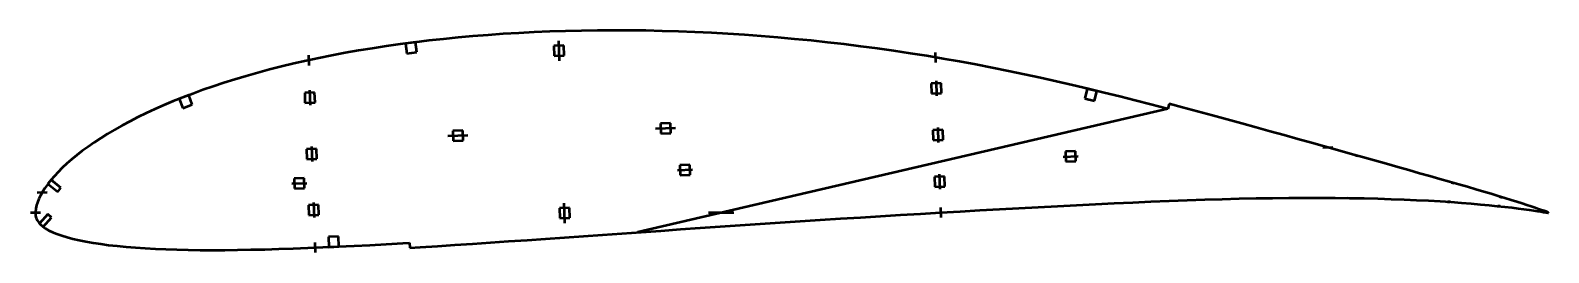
# Model space of a CAD drawing. Header units: metres. Extents: x -212 to 394, y -16 to 73.
import ezdxf

# ---------------------------------------------------------------- set-up
doc = ezdxf.new("R2010")
doc.units = ezdxf.units.M
for name, color, linetype, lineweight in [('FoilLayer', 1, 'Continuous', 50), ('StringerLayer', 1, 'Continuous', 50), ('SubLayer', 1, 'Continuous', 50)]:
    doc.layers.add(name, color=color, linetype=linetype, lineweight=lineweight)

msp = doc.modelspace()

# ---------------------------------------------------------------- linework, layer by layer
at = {"layer": 'FoilLayer'}
for p, q in [((-64.52, 67.13), (-70.13, 66.33)), ((-58.84, 67.88), (-64.52, 67.13)), ((-53.09, 68.58), (-58.84, 67.88)), ((-47.26, 69.23), (-53.09, 68.58)), ((-41.39, 69.82), (-47.26, 69.23)), ((-35.44, 70.34), (-41.39, 69.82)), ((-29.42, 70.82), (-35.44, 70.34)), ((-23.33, 71.25), (-29.42, 70.82)), ((-17.19, 71.62), (-23.33, 71.25)), ((-11, 71.94), (-17.19, 71.62)), ((-4.78, 72.2), (-11, 71.94)), ((1.51, 72.4), (-4.78, 72.2)), ((7.84, 72.54), (1.51, 72.4)), ((14.23, 72.63), (7.84, 72.54)), ((20.65, 72.67), (14.23, 72.63)), ((27.08, 72.64), (20.65, 72.67)), ((33.56, 72.56), (27.08, 72.64)), ((40.06, 72.41), (33.56, 72.56)), ((46.6, 72.21), (40.06, 72.41)), ((53.17, 71.96), (46.6, 72.21)), ((59.75, 71.65), (53.17, 71.96)), ((66.34, 71.28), (59.75, 71.65)), ((72.95, 70.85), (66.34, 71.28)), ((79.57, 70.37), (72.95, 70.85)), ((86.2, 69.83), (79.57, 70.37)), ((92.84, 69.23), (86.2, 69.83)), ((99.48, 68.58), (92.84, 69.23)), ((106.11, 67.88), (99.48, 68.58)), ((112.73, 67.11), (106.11, 67.88)), ((119.35, 66.29), (112.73, 67.11)), ((-96.89, 61.62), (-101.98, 60.53)), ((-91.71, 62.66), (-96.89, 61.62)), ((-86.43, 63.66), (-91.71, 62.66)), ((-81.08, 64.6), (-86.43, 63.66)), ((-75.65, 65.5), (-81.08, 64.6)), ((-70.13, 66.33), (-75.65, 65.5)), ((125.95, 65.41), (119.35, 66.29)), ((132.55, 64.48), (125.95, 65.41)), ((139.14, 63.5), (132.55, 64.48)), ((145.7, 62.46), (139.14, 63.5)), ((152.25, 61.36), (145.7, 62.46)), ((158.77, 60.22), (152.25, 61.36)), ((-121.33, 55.77), (-125.94, 54.46)), ((-116.64, 57.03), (-121.33, 55.77)), ((-111.85, 58.25), (-116.64, 57.03)), ((-106.97, 59.41), (-111.85, 58.25)), ((-101.98, 60.53), (-106.97, 59.41)), ((165.28, 59.01), (158.77, 60.22)), ((171.76, 57.76), (165.28, 59.01)), ((178.22, 56.47), (171.76, 57.76)), ((184.65, 55.13), (178.22, 56.47)), ((191.04, 53.74), (184.65, 55.13)), ((-143.23, 48.9), (-147.28, 47.42)), ((-139.07, 50.35), (-143.23, 48.9)), ((-134.8, 51.76), (-139.07, 50.35)), ((-130.42, 53.13), (-134.8, 51.76)), ((-125.94, 54.46), (-130.42, 53.13)), ((197.41, 52.3), (191.04, 53.74)), ((203.77, 50.82), (197.41, 52.3)), ((210.11, 49.32), (203.77, 50.82)), ((216.42, 47.8), (210.11, 49.32)), ((-158.76, 42.83), (-162.35, 41.25)), ((-155.06, 44.38), (-158.76, 42.83)), ((-151.23, 45.91), (-155.06, 44.38)), ((-147.28, 47.42), (-151.23, 45.91)), ((222.69, 46.27), (216.42, 47.8)), ((228.9, 44.72), (222.69, 46.27)), ((235.06, 43.15), (228.9, 44.72)), ((241.17, 41.58), (235.06, 43.15)), ((242.36, 43.33), (241.86, 41.39)), ((247.74, 41.92), (242.36, 43.33)), ((-172.39, 36.37), (-175.49, 34.71)), ((-169.16, 38.02), (-172.39, 36.37)), ((-165.81, 39.64), (-169.16, 38.02)), ((-162.35, 41.25), (-165.81, 39.64)), ((241.86, 41.39), (30.3, -7.85)), ((241.86, 41.39), (241.17, 41.58)), ((253.74, 40.32), (247.74, 41.92)), ((259.68, 38.73), (253.74, 40.32)), ((265.56, 37.13), (259.68, 38.73)), ((271.37, 35.53), (265.56, 37.13)), ((-181.3, 31.38), (-184.01, 29.69)), ((-178.47, 33.04), (-181.3, 31.38)), ((-175.49, 34.71), (-178.47, 33.04)), ((277.11, 33.96), (271.37, 35.53)), ((282.76, 32.4), (277.11, 33.96)), ((288.32, 30.86), (282.76, 32.4)), ((293.79, 29.33), (288.32, 30.86)), ((-191.38, 24.58), (-193.57, 22.89)), ((-189.05, 26.28), (-191.38, 24.58)), ((-186.59, 27.99), (-189.05, 26.28)), ((-184.01, 29.69), (-186.59, 27.99)), ((299.16, 27.82), (293.79, 29.33)), ((304.44, 26.35), (299.16, 27.82)), ((309.62, 24.9), (304.44, 26.35)), ((314.67, 23.48), (309.62, 24.9)), ((-197.53, 19.53), (-199.32, 17.85)), ((-195.62, 21.21), (-197.53, 19.53)), ((-193.57, 22.89), (-195.62, 21.21)), ((319.6, 22.09), (314.67, 23.48)), ((324.41, 20.73), (319.6, 22.09)), ((329.1, 19.4), (324.41, 20.73)), ((333.66, 18.12), (329.1, 19.4)), ((-203.88, 12.93), (-205.13, 11.34)), ((-202.49, 14.54), (-203.88, 12.93)), ((-200.97, 16.19), (-202.49, 14.54)), ((-199.32, 17.85), (-200.97, 16.19)), ((338.08, 16.87), (333.66, 18.12)), ((342.36, 15.66), (338.08, 16.87)), ((346.48, 14.49), (342.36, 15.66)), ((350.46, 13.36), (346.48, 14.49)), ((354.29, 12.27), (350.46, 13.36)), ((357.95, 11.23), (354.29, 12.27)), ((-208.03, 6.84), (-208.69, 5.49)), ((-207.2, 8.31), (-208.03, 6.84)), ((-206.24, 9.8), (-207.2, 8.31)), ((-205.13, 11.34), (-206.24, 9.8)), ((361.44, 10.22), (357.95, 11.23)), ((364.77, 9.25), (361.44, 10.22)), ((367.93, 8.32), (364.77, 9.25)), ((370.91, 7.43), (367.93, 8.32)), ((373.73, 6.57), (370.91, 7.43)), ((376.38, 5.76), (373.73, 6.57)), ((-210.07, 0.18), (-210.08, -0.09)), ((-209.93, 1.58), (-210.07, 0.18)), ((-209.65, 2.96), (-209.93, 1.58)), ((-209.27, 4.01), (-209.65, 2.96)), ((-208.69, 5.49), (-209.27, 4.01)), ((143.17, -0.44), (151.09, 0.02)), ((151.09, 0.02), (158.99, 0.49)), ((158.99, 0.49), (166.86, 0.95)), ((166.86, 0.95), (174.7, 1.38)), ((174.7, 1.38), (182.46, 1.79)), ((182.46, 1.79), (190.17, 2.2)), ((190.17, 2.2), (197.83, 2.62)), ((197.83, 2.62), (205.44, 3.01)), ((205.44, 3.01), (212.99, 3.38)), ((212.99, 3.38), (220.45, 3.72)), ((220.45, 3.72), (227.84, 4.07)), ((227.84, 4.07), (235.15, 4.4)), ((235.15, 4.4), (242.39, 4.7)), ((242.39, 4.7), (249.54, 4.96)), ((249.54, 4.96), (256.59, 5.19)), ((256.59, 5.19), (263.52, 5.41)), ((263.52, 5.41), (270.36, 5.6)), ((270.36, 5.6), (277.09, 5.74)), ((277.09, 5.74), (283.69, 5.83)), ((283.69, 5.83), (290.14, 5.89)), ((290.14, 5.89), (296.45, 5.93)), ((296.45, 5.93), (302.63, 5.94)), ((302.63, 5.94), (308.66, 5.9)), ((308.66, 5.9), (314.52, 5.82)), ((314.52, 5.82), (320.2, 5.71)), ((320.2, 5.71), (325.71, 5.59)), ((325.71, 5.59), (331.05, 5.43)), ((331.05, 5.43), (336.21, 5.24)), ((336.21, 5.24), (341.17, 5.01)), ((341.17, 5.01), (345.92, 4.78)), ((345.92, 4.78), (350.49, 4.53)), ((350.49, 4.53), (354.86, 4.25)), ((354.86, 4.25), (359.01, 3.93)), ((359.01, 3.93), (362.93, 3.61)), ((362.93, 3.61), (366.62, 3.29)), ((366.62, 3.29), (370.09, 2.97)), ((370.09, 2.97), (373.34, 2.64)), ((373.34, 2.64), (376.36, 2.31)), ((376.36, 2.31), (379.14, 1.98)), ((378.84, 5), (376.38, 5.76)), ((381.13, 4.28), (378.84, 5)), ((379.14, 1.98), (381.67, 1.66)), ((383.24, 3.6), (381.13, 4.28)), ((381.67, 1.66), (383.97, 1.36)), ((385.17, 2.98), (383.24, 3.6)), ((383.97, 1.36), (386.02, 1.08)), ((386.92, 2.39), (385.17, 2.98)), ((386.02, 1.08), (387.84, 0.82)), ((388.48, 1.87), (386.92, 2.39)), ((387.84, 0.82), (389.41, 0.6)), ((389.85, 1.41), (388.48, 1.87)), ((389.41, 0.6), (390.74, 0.41)), ((391.03, 1.01), (389.85, 1.41)), ((390.74, 0.41), (391.84, 0.24)), ((392.01, 0.67), (391.03, 1.01)), ((391.84, 0.24), (392.71, 0.11)), ((392.79, 0.39), (392.01, 0.67)), ((392.71, 0.11), (393.33, 0.01)), ((393.36, 0.19), (392.79, 0.39)), ((393.33, 0.01), (393.71, -0.04)), ((393.72, 0.07), (393.36, 0.19)), ((393.84, 0.03), (393.72, 0.07)), ((393.84, -0.07), (393.84, 0.03)), ((-210.08, -0.09), (-209.97, -1.31)), ((-209.97, -1.31), (-209.71, -2.18)), ((-209.71, -2.18), (-209.32, -3.02)), ((-209.32, -3.02), (-208.73, -3.88)), ((-208.73, -3.88), (-208, -4.72)), ((-208, -4.72), (-207.09, -5.54)), ((-207.09, -5.54), (-206.02, -6.33)), ((55.27, -6.1), (63.2, -5.56)), ((63.2, -5.56), (71.15, -5.02)), ((71.15, -5.02), (79.12, -4.48)), ((79.12, -4.48), (87.13, -3.93)), ((87.13, -3.93), (95.16, -3.41)), ((95.16, -3.41), (103.18, -2.9)), ((103.18, -2.9), (111.19, -2.4)), ((111.19, -2.4), (119.2, -1.88)), ((119.2, -1.88), (127.21, -1.38)), ((127.21, -1.38), (135.21, -0.9)), ((135.21, -0.9), (143.17, -0.44)), ((393.71, -0.04), (393.84, -0.07)), ((-206.02, -6.33), (-204.74, -7.07)), ((-204.74, -7.07), (-203.21, -7.79)), ((-203.21, -7.79), (-201.45, -8.49)), ((-201.45, -8.49), (-199.48, -9.18)), ((-199.48, -9.18), (-197.37, -9.84)), ((-197.37, -9.84), (-195.09, -10.45)), ((-195.09, -10.45), (-192.6, -11.01)), ((-192.6, -11.01), (-189.92, -11.54)), ((-189.92, -11.54), (-187.04, -12.04)), ((-187.04, -12.04), (-184.01, -12.51)), ((-63.38, -12.15), (-60.71, -11.99)), ((-60.71, -11.99), (-60.59, -13.98)), ((-35.63, -12.42), (-28.47, -11.92)), ((-28.47, -11.92), (-21.21, -11.43)), ((-21.21, -11.43), (-13.86, -10.95)), ((-13.86, -10.95), (-6.45, -10.43)), ((-6.45, -10.43), (1.04, -9.9)), ((1.04, -9.9), (8.61, -9.36)), ((8.61, -9.36), (16.26, -8.82)), ((16.26, -8.82), (23.96, -8.3)), ((23.96, -8.3), (31.71, -7.76)), ((31.71, -7.76), (39.51, -7.2)), ((39.51, -7.2), (47.37, -6.64)), ((47.37, -6.64), (55.27, -6.1)), ((-184.01, -12.51), (-180.82, -12.93)), ((-180.82, -12.93), (-177.45, -13.3)), ((-177.45, -13.3), (-173.88, -13.62)), ((-173.88, -13.62), (-170.13, -13.92)), ((-170.13, -13.92), (-166.23, -14.2)), ((-166.23, -14.2), (-162.19, -14.43)), ((-162.19, -14.43), (-157.98, -14.61)), ((-157.98, -14.61), (-153.61, -14.74)), ((-153.61, -14.74), (-149.05, -14.84)), ((-149.05, -14.84), (-144.34, -14.91)), ((-144.34, -14.91), (-139.5, -14.94)), ((-139.5, -14.94), (-134.51, -14.92)), ((-134.51, -14.92), (-129.35, -14.86)), ((-129.35, -14.86), (-124.03, -14.76)), ((-124.03, -14.76), (-118.55, -14.65)), ((-118.55, -14.65), (-112.96, -14.5)), ((-112.96, -14.5), (-107.24, -14.31)), ((-107.24, -14.31), (-101.37, -14.08)), ((-101.37, -14.08), (-95.34, -13.81)), ((-95.34, -13.81), (-89.18, -13.54)), ((-89.18, -13.54), (-82.91, -13.24)), ((-82.91, -13.24), (-76.53, -12.92)), ((-76.53, -12.92), (-70.03, -12.55)), ((-70.03, -12.55), (-63.38, -12.15)), ((-60.59, -13.98), (-56.5, -13.74)), ((-56.5, -13.74), (-49.64, -13.33)), ((-49.64, -13.33), (-42.69, -12.89)), ((-42.69, -12.89), (-35.63, -12.42))]:
    msp.add_line(p, q, dxfattribs=at)
at = {"layer": 'StringerLayer'}
for p, q in [((-58.35, 67.95), (-62.31, 67.42)), ((-62.31, 67.42), (-61.79, 63.46)), ((-57.82, 63.98), (-58.35, 67.95)), ((-61.79, 63.46), (-57.82, 63.98)), ((209.66, 49.42), (208.72, 45.53)), ((213.55, 48.49), (209.66, 49.42)), ((212.61, 44.6), (213.55, 48.49)), ((-148.89, 46.81), (-152.63, 45.38)), ((-152.63, 45.38), (-151.2, 41.64)), ((-151.2, 41.64), (-147.47, 43.07)), ((-147.47, 43.07), (-148.89, 46.81)), ((208.72, 45.53), (212.61, 44.6)), ((-203.82, 13.01), (-205.05, 11.43)), ((-199.88, 9.92), (-203.82, 13.01)), ((-205.05, 11.43), (-201.12, 8.35)), ((-201.12, 8.35), (-199.88, 9.92)), ((-205.14, -0.57), (-208.46, -4.31)), ((-208.46, -4.31), (-206.96, -5.64)), ((-206.96, -5.64), (-203.65, -1.9)), ((-203.65, -1.9), (-205.14, -0.57)), ((-89.15, -9.53), (-93.15, -9.71)), ((-93.15, -9.71), (-92.97, -13.71)), ((-88.98, -13.53), (-89.15, -9.53)), ((-92.97, -13.71), (-88.98, -13.53))]:
    msp.add_line(p, q, dxfattribs=at)
at = {"layer": 'SubLayer'}
for p, q in [((-1.27, 68.55), (-0.99, 60.55)), ((-101.13, 62.73), (-100.99, 58.73)), ((0.8, 66.62), (-3.2, 66.48)), ((-3.2, 66.48), (-3.06, 62.48)), ((-3.06, 62.48), (0.94, 62.62)), ((0.94, 62.62), (0.8, 66.62)), ((148.98, 63.9), (149.12, 59.9)), ((-100.64, 48.79), (-100.43, 42.8)), ((151.41, 51.59), (147.42, 51.45)), ((147.42, 51.45), (147.56, 47.46)), ((149.38, 52.52), (149.59, 46.53)), ((151.55, 47.6), (151.41, 51.59)), ((-98.61, 47.86), (-102.6, 47.72)), ((-102.6, 47.72), (-102.47, 43.72)), ((-102.47, 43.72), (-98.47, 43.86)), ((-98.47, 43.86), (-98.61, 47.86)), ((147.56, 47.46), (151.55, 47.6)), ((-45.42, 30.6), (-37.42, 30.88)), ((-39.49, 32.81), (-43.49, 32.67)), ((-43.49, 32.67), (-43.35, 28.67)), ((-39.35, 28.81), (-39.49, 32.81)), ((37.42, 33.49), (45.42, 33.77)), ((43.35, 35.7), (39.35, 35.56)), ((39.35, 35.56), (39.49, 31.57)), ((39.49, 31.57), (43.49, 31.7)), ((43.49, 31.7), (43.35, 35.7)), ((152.06, 33.03), (148.07, 32.89)), ((148.07, 32.89), (148.21, 28.9)), ((150.03, 33.96), (150.24, 27.97)), ((152.2, 29.04), (152.06, 33.03)), ((-97.82, 25.46), (-101.82, 25.32)), ((-101.82, 25.32), (-101.68, 21.32)), ((-99.86, 26.39), (-99.65, 20.39)), ((-97.69, 21.46), (-97.82, 25.46)), ((-43.35, 28.67), (-39.35, 28.81)), ((148.21, 28.9), (152.2, 29.04)), ((205.01, 24.48), (201.02, 24.34)), ((201.02, 24.34), (201.16, 20.35)), ((205.15, 20.49), (205.01, 24.48)), ((303.69, 25.93), (307.69, 26.07)), ((-101.68, 21.32), (-97.69, 21.46)), ((51.11, 19.11), (47.11, 18.97)), ((47.11, 18.97), (47.25, 14.97)), ((51.25, 15.11), (51.11, 19.11)), ((200.09, 22.31), (206.08, 22.52)), ((201.16, 20.35), (205.15, 20.49)), ((317.01, 22.3), (317.29, 23.26)), ((-102.79, 13.73), (-106.79, 13.59)), ((-106.79, 13.59), (-106.65, 9.6)), ((-102.65, 9.74), (-102.79, 13.73)), ((46.18, 16.94), (52.18, 17.14)), ((47.25, 14.97), (51.25, 15.11)), ((152.71, 14.47), (148.71, 14.33)), ((148.71, 14.33), (148.85, 10.34)), ((150.68, 15.4), (150.89, 9.41)), ((152.85, 10.48), (152.71, 14.47)), ((355.5, 11.41), (355.8, 12.36)), ((-209.32, 8.01), (-205.33, 8.15)), ((-107.72, 11.56), (-101.73, 11.77)), ((-106.65, 9.6), (-102.65, 9.74)), ((148.85, 10.34), (152.85, 10.48)), ((314.02, 5.32), (314.09, 6.32)), ((374.68, 5.76), (374.99, 6.71)), ((-212.07, 0), (-208.07, 0)), ((-97.04, 3.06), (-101.04, 2.92)), ((-101.04, 2.92), (-100.9, -1.08)), ((-99.08, 3.99), (-98.87, -2.01)), ((-96.9, -0.94), (-97.04, 3.06)), ((3.06, 1.89), (-0.94, 1.75)), ((-0.94, 1.75), (-0.8, -2.25)), ((1.27, -4.17), (0.99, 3.82)), ((3.2, -2.11), (3.06, 1.89)), ((58.59, 0), (68.65, 0)), ((151.14, 2.03), (151.28, -1.97)), ((354.02, 3.8), (354.13, 4.79)), ((373.94, 2.07), (374.07, 3.06)), ((-100.9, -1.08), (-96.9, -0.94)), ((-0.8, -2.25), (3.2, -2.11)), ((-98.52, -11.95), (-98.38, -15.95))]:
    msp.add_line(p, q, dxfattribs=at)

doc.saveas('drawing.dxf')
